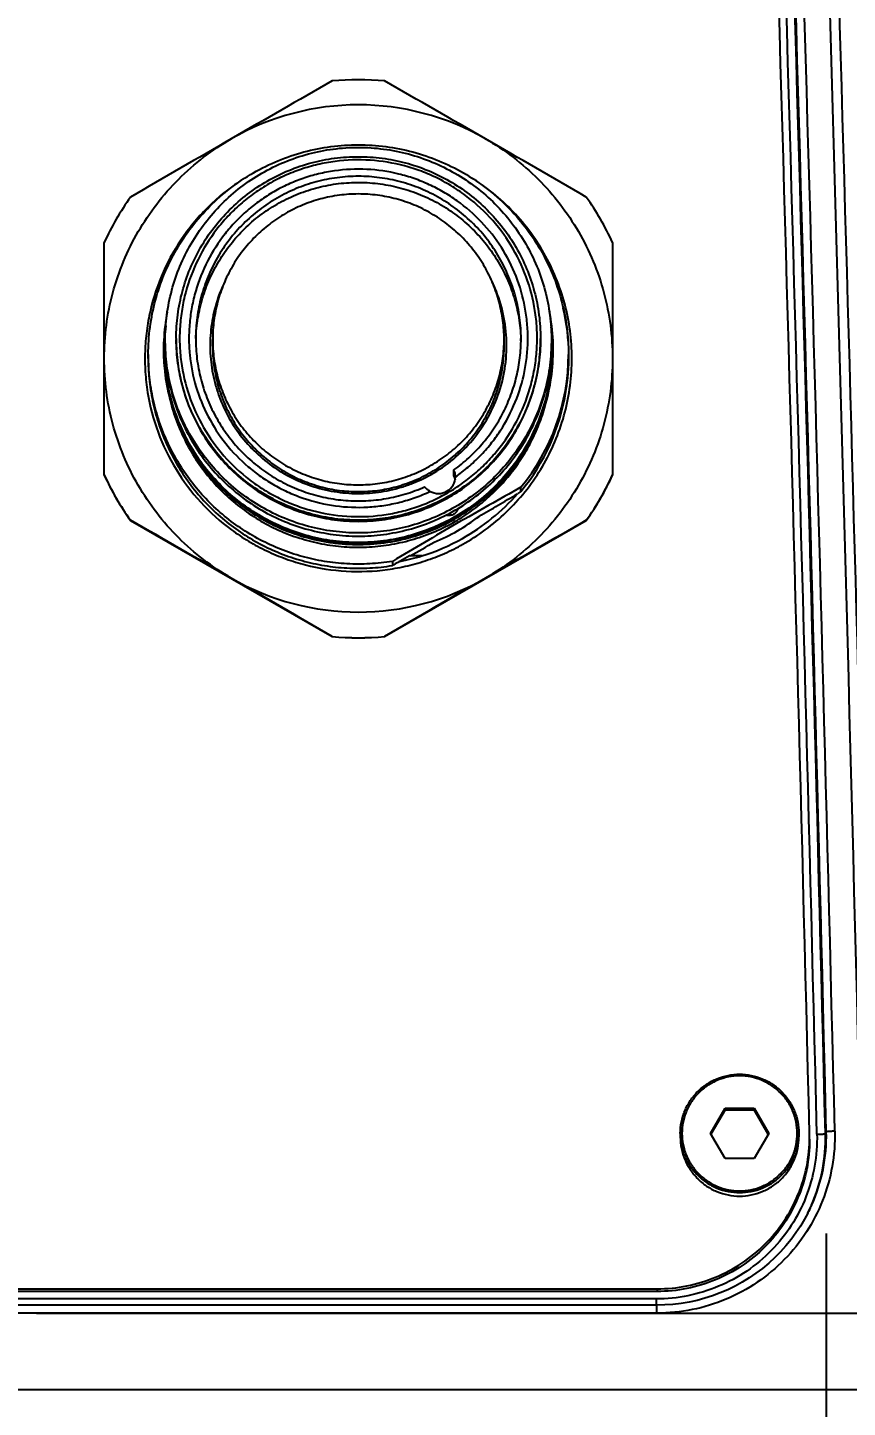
# Model space of a CAD drawing. Header units: millimetres. Extents: x 5828 to 6704, y 123 to 421.
# Drawn here: x 6373.63 to 6376.86, y 233.45 to 238.88 of the extents above; entities that cross this region are included whole.
import ezdxf

# ---------------------------------------------------------------- set-up
doc = ezdxf.new("R2010")
doc.units = ezdxf.units.MM
doc.layers.add('外形图', color=7, linetype='Continuous')
doc.layers.add('尺寸标注', color=7, linetype='Continuous')
doc.styles.add('微软雅黑', font='msyh.ttc', dxfattribs={"height": 1.5})
doc.dimstyles.new('尺寸标注_1_15比例', dxfattribs={"dimtxt": 1.5, "dimasz": 1.25, "dimexe": 0.5, "dimexo": 0.4, "dimgap": 0.5, "dimtad": 1, "dimdec": 1, "dimlfac": 15, "dimdsep": 46, "dimtxsty": '微软雅黑', "dimcen": 0.09, "dimadec": 0, "dimazin": 0, "dimtp": 0.01, "dimtm": 0.01, "dimtfac": 1, "dimtdec": 1, "dimtofl": 0, "dimtmove": 0, "dimatfit": 3, "dimfxl": 1, "dimtolj": 1, "dimarcsym": 0})

# ---------------------------------------------------------------- blocks, each defined once
blk = doc.blocks.new('*D788')
at = {"layer": 'Defpoints', "color": 0}
for p in [(6369.761, 234.5313), (6376.7768, 234.5313), (6369.761, 227.9981)]:
    blk.add_point(p, dxfattribs=at)
at = {"layer": '尺寸标注', "color": 0, "lineweight": -2}
for p, q in [((6369.761, 234.1313), (6369.761, 227.4981)), ((6376.7768, 234.1313), (6376.7768, 227.4981)), ((6375.5268, 227.9981), (6371.011, 227.9981))]:
    blk.add_line(p, q, dxfattribs=at)
at = {"layer": '尺寸标注', "color": 0}
for points in [[(6371.011, 228.2065), (6371.011, 227.7898), (6369.761, 227.9981)], [(6375.5268, 227.7898), (6375.5268, 228.2065), (6376.7768, 227.9981)]]:
    blk.add_solid(points, dxfattribs=at)
at = {"layer": '尺寸标注', "color": 0, "insert": (6373.0487, 229.2777), "char_height": 1.5, "attachment_point": 5, "style": '微软雅黑'}
blk.add_mtext('\\A1;\\A1;105.3', dxfattribs=at)
blk = doc.blocks.new('*D801')
at = {"layer": 'Defpoints', "color": 0}
for p in [(6373.2689, 243.4269), (6383.1143, 243.4269), (6373.2689, 233.8175)]:
    blk.add_point(p, dxfattribs=at)
at = {"layer": '尺寸标注', "color": 0, "lineweight": -2}
for p, q in [((6373.6689, 243.4269), (6383.6143, 243.4269)), ((6383.1143, 235.0675), (6383.1143, 242.1769)), ((6373.6689, 233.8175), (6383.6143, 233.8175))]:
    blk.add_line(p, q, dxfattribs=at)
at = {"layer": '尺寸标注', "color": 0}
for points in [[(6383.3226, 242.1769), (6382.906, 242.1769), (6383.1143, 243.4269)], [(6382.906, 235.0675), (6383.3226, 235.0675), (6383.1143, 233.8175)]]:
    blk.add_solid(points, dxfattribs=at)
at = {"layer": '尺寸标注', "color": 0, "insert": (6381.8353, 238.6222), "char_height": 1.5, "attachment_point": 5, "rotation": 90, "style": '微软雅黑'}
blk.add_mtext('\\A1;\\A1;143.7', dxfattribs=at)

msp = doc.modelspace()

# ---------------------------------------------------------------- linework, layer by layer
at = {"layer": '外形图', "color": 7, "linetype": 'Continuous'}
for p, q in [((6373.9356, 237.1173), (6373.9356, 238.0333)), ((6375.9356, 238.0333), (6375.9356, 237.1173)), ((6374.2189, 237.6555), (6374.2189, 237.651)), ((6374.3623, 237.6248), (6374.3623, 237.6517)), ((6375.5089, 237.6248), (6375.5089, 237.6517)), ((6375.6523, 237.6555), (6375.6523, 237.651)), ((6374.1089, 237.5924), (6374.1089, 237.576)), ((6374.1723, 237.6133), (6374.1723, 237.6144)), ((6374.1723, 237.6133), (6374.1723, 237.6144)), ((6375.6989, 237.6144), (6375.6989, 237.6133)), ((6375.6989, 237.6144), (6375.6989, 237.6133)), ((6375.7623, 237.5924), (6375.7623, 237.5754)), ((6375.3113, 237.1134), (6375.3113, 237.1375)), ((6375.3173, 237.1113), (6375.3173, 237.1104)), ((6375.5753, 237.053), (6375.5625, 237.0454)), ((6375.5753, 237.053), (6375.5753, 237.0694)), ((6374.0387, 236.9396), (6374.0387, 236.9389)), ((6374.0387, 236.9389), (6374.8325, 236.4813)), ((6375.0387, 236.4813), (6375.8325, 236.9389)), ((6375.3173, 236.9542), (6375.3168, 236.954)), ((6375.3173, 236.9542), (6375.3168, 236.954)), ((6375.8325, 236.9389), (6375.8325, 236.9396)), ((6375.0693, 236.7777), (6375.0693, 236.7613)), ((6375.137, 236.7993), (6375.0998, 236.7779)), ((6375.1853, 236.7993), (6375.137, 236.7993)), ((6374.8325, 236.4813), (6374.8325, 236.482)), ((6375.0387, 236.482), (6375.0387, 236.4813)), ((6376.3209, 234.5255), (6376.3783, 234.6247)), ((6376.3783, 234.6177), (6376.3229, 234.522)), ((6376.3783, 234.6247), (6376.4929, 234.6247)), ((6376.3783, 234.6247), (6376.3783, 234.6177)), ((6376.3783, 234.6177), (6376.4929, 234.6177)), ((6376.4929, 234.6247), (6376.5503, 234.5255)), ((6376.4929, 234.6247), (6376.4929, 234.6177)), ((6376.5482, 234.522), (6376.4929, 234.6177)), ((6376.2023, 234.5252), (6376.2023, 234.5116)), ((6376.3783, 234.4264), (6376.3209, 234.5255)), ((6376.5503, 234.5255), (6376.4929, 234.4264)), ((6376.6689, 234.5252), (6376.6689, 234.5116)), ((6376.711, 234.5125), (6376.7108, 234.5274)), ((6376.7732, 234.5242), (6376.7768, 234.5313)), ((6376.4929, 234.4264), (6376.3783, 234.4264)), ((6376.7182, 234.2422), (6376.7179, 234.2417)), ((6376.7182, 234.2422), (6376.7179, 234.2417)), ((6376.7046, 234.213), (6376.7038, 234.2114)), ((6376.7046, 234.213), (6376.7038, 234.2114)), ((6376.7038, 234.2114), (6376.7038, 234.2113)), ((6370.4269, 233.9133), (6376.111, 233.9133)), ((6376.111, 233.9028), (6370.4269, 233.9028)), ((6376.111, 233.9133), (6376.111, 233.9028)), ((6376.1105, 233.8491), (6370.4274, 233.8491)), ((6376.1069, 233.8736), (6370.431, 233.8736)), ((6376.1069, 233.8736), (6376.1069, 233.8491)), ((6376.1105, 233.8175), (6376.1105, 233.8491)), ((6376.1105, 233.8175), (6370.4274, 233.8175)), ((6367.7689, 233.5164), (6378.7689, 233.5164))]:
    msp.add_line(p, q, dxfattribs=at)
msp.add_lwpolyline([(6376.7038, 234.2114), (6376.6911, 234.1878), (6376.6747, 234.1602), (6376.6569, 234.1335), (6376.6379, 234.1077), (6376.6177, 234.0828), (6376.5963, 234.0589), (6376.5738, 234.0361), (6376.5502, 234.0144), (6376.5255, 233.9938), (6376.4999, 233.9745), (6376.4734, 233.9564), (6376.4461, 233.9396), (6376.418, 233.9241), (6376.3891, 233.91), (6376.3596, 233.8973), (6376.3295, 233.886), (6376.299, 233.8762), (6376.268, 233.8679), (6376.2366, 233.8611), (6376.205, 233.8558), (6376.1732, 233.852), (6376.1412, 233.8498), (6376.1105, 233.8491)], dxfattribs=at)
for centre, radius, start, end in [((5377.2167, 209.6218), 999.8704, 1.4275409, 1.8831596), ((5377.2168, 209.6235), 999.9037, 1.4275409, 1.8831596), ((5377.2211, 209.6236), 1000, 1.3690867, 1.8831605), ((5377.2166, 209.6195), 999.8045, 1.4275454, 1.8817264), ((5377.2166, 209.6095), 999.8337, 1.4277471, 1.8831596), ((5377.2167, 209.6113), 999.8669, 1.4277471, 1.8831596), ((5195.1047, 204.3044), 1182.2316, 1.4703776, 1.8470102), ((6432.983, 136.8884), 117.2213, 119.740642, 119.964292), ((6374.9356, 237.5726), 1.1015, 84.6274, 95.3727), ((6314.0626, 131.9647), 122.8982, 60.040923, 60.254256), ((6374.9356, 237.5741), 1.0012, 60.0386, 119.9601), ((6436.3232, 131.1333), 123.8755, 119.973239, 120.185372), ((6316.5458, 136.309), 117.8943, 59.809311, 60.032192), ((6374.9337, 237.5753), 1.0981, 144.5823, 155.3497), ((6374.9376, 237.5753), 1.0981, 24.6504, 35.4178), ((6374.9354, 237.5853), 0.8284, 0.4915, 13.1942), ((6374.9342, 237.6143), 0.7619, 173.1886, 179.9969), ((6374.937, 237.6143), 0.7619, 0.0028, 6.5997), ((6374.9337, 237.6555), 0.7148, 180.0001, 180.3635), ((6374.9339, 237.6308), 0.6383, 177.8393, 178.8388), ((6374.9373, 237.6308), 0.6383, 1.0463, 2.1607), ((6374.9375, 237.6555), 0.7147, 359.6365, 0.0001), ((6374.9374, 237.5925), 0.8248, 320.6478, 359.9951), ((6374.937, 237.5854), 0.8268, 350.3194, 0.4839), ((6374.9354, 237.5755), 0.8269, 352.7516, 359.9963), ((6374.9373, 237.5761), 0.825, 320.6503, 350.9783), ((6374.9362, 237.5754), 0.826, 351.8182, 352.748), ((6374.9337, 237.576), 1.0981, 204.6504, 215.4178), ((6374.9337, 237.5753), 1.0981, 204.6504, 215.4178), ((6375.2507, 237.1114), 0.0666, 299.9457, 359.1131), ((6375.2571, 237.1114), 0.0602, 359.9603, 25.6549), ((6374.9376, 237.576), 1.0981, 324.5823, 335.3497), ((6374.9376, 237.5753), 1.0981, 324.5823, 335.3497), ((6375.2506, 237.1116), 0.0667, 240.9084, 299.9607), ((6374.9358, 237.6309), 0.6736, 300.4779, 301.0946), ((6374.9359, 237.6309), 0.6735, 301.0946, 301.9072), ((6384.3793, 221.2064), 18.1424, 119.03037, 119.94824), ((6374.9427, 237.5829), 0.8204, 299.3492, 319.0671), ((6362.1477, 259.6841), 26.3157, 300.26404, 300.64279), ((6315.8884, 135.1588), 117.2212, 60.035772, 60.259422), ((6374.9344, 237.5751), 0.7818, 300.0228, 307.5029), ((6436.8088, 130.235), 122.8983, 119.745808, 119.959141), ((6384.3371, 221.2947), 18.0448, 119.97236, 120.90405), ((6374.9344, 237.5753), 0.782, 292.5361, 300.015), ((6362.8789, 258.4507), 24.8819, 299.52211, 299.77225), ((6374.9439, 237.5809), 0.818, 287.1651, 299.3457), ((6374.9439, 237.5807), 0.8179, 280.8971, 287.1658), ((6312.5481, 129.4037), 123.8754, 59.814692, 60.026825), ((6374.9356, 237.5792), 1.0012, 240.0386, 299.9601), ((6434.3255, 134.5793), 117.8944, 119.967872, 120.190753), ((6374.9356, 237.5787), 1.1015, 264.6274, 275.3727), ((6374.9356, 237.578), 1.1015, 264.6274, 275.3727), ((6376.1085, 234.5077), 0.665, 336.4729, 1.4266), ((6376.1121, 234.5147), 0.6649, 335.7412, 1.4282), ((6376.1118, 234.5148), 0.6653, 332.8634, 335.7422), ((6376.1082, 234.5078), 0.6653, 333.7016, 335.5878), ((6376.1083, 234.5078), 0.6652, 335.5878, 336.4223), ((6376.1083, 234.5078), 0.6652, 333.3656, 333.5442)]:
    msp.add_arc(centre, radius, start, end, dxfattribs=at)
for points, knots in [([(6373.9356, 237.5767), (6373.9356, 237.6202), (6373.9413, 237.7074), (6373.9669, 237.8359), (6374.0091, 237.96), (6374.0671, 238.0774), (6374.14, 238.1864), (6374.2265, 238.2849), (6374.3251, 238.3712), (6374.3979, 238.4198), (6374.4356, 238.4415)], [0, 0, 0, 0, 0.12495, 0.249907, 0.374874, 0.499858, 0.624861, 0.749885, 0.874932, 1, 1, 1, 1]), ([(6374.5223, 238.3073), (6374.5535, 238.3253), (6374.6184, 238.3573), (6374.721, 238.3921), (6374.8274, 238.4132), (6374.9356, 238.4203), (6375.0438, 238.4132), (6375.1502, 238.3921), (6375.2529, 238.3573), (6375.3501, 238.3094), (6375.4403, 238.2492), (6375.5218, 238.1778), (6375.5933, 238.0964), (6375.6536, 238.0063), (6375.7015, 237.9092), (6375.7364, 237.8067), (6375.7575, 237.7005), (6375.7623, 237.6284), (6375.7623, 237.5924)], [0, 0, 0, 0, 0.062517, 0.125042, 0.187573, 0.250107, 0.31264, 0.375171, 0.437696, 0.500213, 0.562721, 0.625217, 0.687703, 0.750178, 0.812643, 0.8751, 0.937551, 1, 1, 1, 1]), ([(6374.5556, 238.306), (6374.5843, 238.3226), (6374.6439, 238.3519), (6374.7383, 238.3839), (6374.8361, 238.4034), (6374.9356, 238.4099), (6375.0351, 238.4034), (6375.1329, 238.3839), (6375.2273, 238.3519), (6375.3167, 238.3079), (6375.3996, 238.2526), (6375.4745, 238.1869), (6375.5403, 238.1121), (6375.5957, 238.0293), (6375.6398, 237.94), (6375.6718, 237.8457), (6375.6913, 237.7481), (6375.6956, 237.6818), (6375.6956, 237.6487)], [0, 0, 0, 0, 0.062517, 0.125042, 0.187573, 0.250107, 0.31264, 0.375171, 0.437696, 0.500213, 0.562721, 0.625217, 0.687703, 0.750178, 0.812643, 0.8751, 0.937551, 1, 1, 1, 1]), ([(6375.4356, 238.4415), (6375.4734, 238.4197), (6375.5461, 238.3712), (6375.6447, 238.2848), (6375.7312, 238.1864), (6375.8041, 238.0774), (6375.8621, 237.9599), (6375.9043, 237.8359), (6375.9299, 237.7074), (6375.9356, 237.6202), (6375.9356, 237.5767)], [0, 0, 0, 0, 0.125068, 0.250115, 0.375139, 0.500142, 0.625126, 0.750093, 0.87505, 1, 1, 1, 1]), ([(6374.5773, 238.2754), (6374.6043, 238.291), (6374.6606, 238.3187), (6374.7496, 238.3488), (6374.8418, 238.3671), (6374.9356, 238.3733), (6375.0294, 238.3671), (6375.1216, 238.3488), (6375.2106, 238.3187), (6375.295, 238.2771), (6375.3731, 238.225), (6375.4438, 238.1631), (6375.5058, 238.0925), (6375.558, 238.0144), (6375.5996, 237.9302), (6375.6298, 237.8413), (6375.6482, 237.7492), (6375.6523, 237.6867), (6375.6523, 237.6555)], [0, 0, 0, 0, 0.062517, 0.125041, 0.18757, 0.250103, 0.312635, 0.375165, 0.437689, 0.500205, 0.562713, 0.625209, 0.687696, 0.750171, 0.812637, 0.875096, 0.937549, 1, 1, 1, 1]), ([(6375.2873, 237.048), (6375.3072, 237.0595), (6375.3459, 237.0844), (6375.4001, 237.1273), (6375.4497, 237.1753), (6375.5093, 237.2454), (6375.5705, 237.3435), (6375.6112, 237.4517), (6375.6307, 237.5416), (6375.6386, 237.6102), (6375.6397, 237.6792), (6375.6322, 237.7709), (6375.6059, 237.8835), (6375.5486, 238.0097), (6375.4678, 238.1223), (6375.3833, 238.2013), (6375.3076, 238.2536), (6375.2472, 238.2872), (6375.1838, 238.3146), (6375.0961, 238.3428), (6374.9819, 238.3616), (6374.8663, 238.3578), (6374.7756, 238.3414), (6374.7092, 238.3224), (6374.6449, 238.297), (6374.6039, 238.276), (6374.5839, 238.2645)], [0, 0, 0, 0, 0.031274, 0.062544, 0.093811, 0.125074, 0.187517, 0.249949, 0.281198, 0.312447, 0.343695, 0.374943, 0.437368, 0.499803, 0.562252, 0.624718, 0.655995, 0.687276, 0.71856, 0.749847, 0.81235, 0.874856, 0.906146, 0.937433, 0.968718, 1, 1, 1, 1]), ([(6374.1089, 237.5924), (6374.1089, 237.6284), (6374.1137, 237.7005), (6374.1348, 237.8067), (6374.1697, 237.9092), (6374.2176, 238.0063), (6374.2779, 238.0964), (6374.3494, 238.1778), (6374.4309, 238.2492), (6374.4911, 238.2893), (6374.5223, 238.3073)], [0, 0, 0, 0, 0.124951, 0.249907, 0.374874, 0.499858, 0.62486, 0.749885, 0.874932, 1, 1, 1, 1]), ([(6374.1756, 237.6487), (6374.1756, 237.6818), (6374.1799, 237.7481), (6374.1994, 237.8457), (6374.2314, 237.94), (6374.2755, 238.0293), (6374.3309, 238.1121), (6374.3967, 238.1869), (6374.4716, 238.2526), (6374.5269, 238.2895), (6374.5556, 238.306)], [0, 0, 0, 0, 0.124951, 0.249907, 0.374874, 0.499858, 0.62486, 0.749885, 0.874932, 1, 1, 1, 1]), ([(6375.3173, 237.1104), (6375.3347, 237.1225), (6375.3683, 237.1484), (6375.4148, 237.1919), (6375.457, 237.2397), (6375.5068, 237.3083), (6375.5564, 237.4026), (6375.5872, 237.5046), (6375.5998, 237.5884), (6375.6033, 237.652), (6375.6006, 237.7156), (6375.5891, 237.7996), (6375.5596, 237.902), (6375.5015, 238.0158), (6375.4229, 238.1165), (6375.3426, 238.1865), (6375.2713, 238.2326), (6375.2147, 238.2619), (6375.1556, 238.2858), (6375.0742, 238.3099), (6374.9687, 238.3252), (6374.8621, 238.3203), (6374.7788, 238.3043), (6374.7176, 238.2865), (6374.6584, 238.2628), (6374.6206, 238.2434), (6374.6023, 238.2328)], [0, 0, 0, 0, 0.031274, 0.062543, 0.093808, 0.12507, 0.18751, 0.24994, 0.281187, 0.312434, 0.343681, 0.374928, 0.437357, 0.499796, 0.562251, 0.624721, 0.655998, 0.687279, 0.718562, 0.749848, 0.812354, 0.874862, 0.90615, 0.937436, 0.968719, 1, 1, 1, 1]), ([(6374.4822, 238.2829), (6374.4594, 238.2683), (6374.4152, 238.2369), (6374.3538, 238.1836), (6374.2979, 238.1247), (6374.2312, 238.0393), (6374.1639, 237.9212), (6374.1207, 237.7923), (6374.1014, 237.6858), (6374.0948, 237.6048), (6374.096, 237.5236), (6374.108, 237.416), (6374.1426, 237.2845), (6374.2136, 237.1377), (6374.3116, 237.0073), (6374.4127, 236.9163), (6374.5028, 236.8562), (6374.5745, 236.8178), (6374.6496, 236.7866), (6374.7532, 236.7547), (6374.8877, 236.7339), (6375.0237, 236.7394), (6375.1302, 236.7593), (6375.2083, 236.7819), (6375.2839, 236.8119), (6375.3322, 236.8367), (6375.3556, 236.8502)], [0, 0, 0, 0, 0.031276, 0.062547, 0.093814, 0.125077, 0.187519, 0.249949, 0.281197, 0.312445, 0.343692, 0.374939, 0.437365, 0.499803, 0.562254, 0.624723, 0.655999, 0.687279, 0.718563, 0.749849, 0.812354, 0.87486, 0.906149, 0.937435, 0.968719, 1, 1, 1, 1]), ([(6374.2189, 237.6555), (6374.2189, 237.6867), (6374.223, 237.7492), (6374.2414, 237.8413), (6374.2716, 237.9302), (6374.3132, 238.0144), (6374.3654, 238.0925), (6374.4274, 238.1631), (6374.4981, 238.225), (6374.5502, 238.2598), (6374.5773, 238.2754)], [0, 0, 0, 0, 0.124952, 0.24991, 0.374879, 0.499863, 0.624866, 0.749889, 0.874934, 1, 1, 1, 1]), ([(6374.5839, 238.2645), (6374.564, 238.253), (6374.5253, 238.2281), (6374.4711, 238.1852), (6374.4215, 238.1372), (6374.3619, 238.067), (6374.3007, 237.9689), (6374.26, 237.8608), (6374.2406, 237.7709), (6374.2326, 237.7023), (6374.2315, 237.6332), (6374.239, 237.5416), (6374.2653, 237.429), (6374.3226, 237.3028), (6374.4034, 237.1902), (6374.4879, 237.1112), (6374.5636, 237.0588), (6374.624, 237.0253), (6374.6875, 236.9978), (6374.7751, 236.9697), (6374.8893, 236.9508), (6375.005, 236.9546), (6375.0956, 236.9711), (6375.162, 236.9901), (6375.2263, 237.0154), (6375.2673, 237.0365), (6375.2873, 237.048)], [0, 0, 0, 0, 0.031274, 0.062544, 0.093811, 0.125074, 0.187517, 0.249949, 0.281198, 0.312447, 0.343695, 0.374943, 0.437368, 0.499803, 0.562252, 0.624718, 0.655995, 0.687276, 0.71856, 0.749847, 0.81235, 0.874856, 0.906146, 0.937433, 0.968718, 1, 1, 1, 1]), ([(6375.5756, 237.6548), (6375.5756, 237.6827), (6375.5719, 237.7385), (6375.5556, 237.8207), (6375.5286, 237.9001), (6375.4914, 237.9753), (6375.4448, 238.045), (6375.3894, 238.1081), (6375.3263, 238.1633), (6375.2565, 238.2099), (6375.1812, 238.247), (6375.1017, 238.274), (6375.0194, 238.2903), (6374.9356, 238.2958), (6374.8518, 238.2903), (6374.7695, 238.274), (6374.69, 238.247), (6374.6398, 238.2223), (6374.6156, 238.2083)], [0, 0, 0, 0, 0.062449, 0.1249, 0.187357, 0.249822, 0.312297, 0.374783, 0.437279, 0.499787, 0.562304, 0.624829, 0.68736, 0.749893, 0.812427, 0.874958, 0.937483, 1, 1, 1, 1]), ([(6374.6156, 238.1843), (6374.6393, 238.1979), (6374.6886, 238.2223), (6374.7666, 238.249), (6374.8473, 238.2656), (6374.9296, 238.2716), (6375.0119, 238.2671), (6375.0929, 238.2521), (6375.1714, 238.2268), (6375.246, 238.1917), (6375.3154, 238.1474), (6375.3786, 238.0945), (6375.4345, 238.034), (6375.4821, 237.9668), (6375.5207, 237.894), (6375.5497, 237.8169), (6375.5685, 237.7368), (6375.5741, 237.6822), (6375.5751, 237.6548)], [0, 0, 0, 0, 0.062516, 0.12504, 0.18757, 0.250102, 0.312635, 0.375165, 0.43769, 0.500208, 0.562716, 0.625213, 0.6877, 0.750176, 0.812642, 0.8751, 0.937552, 1, 1, 1, 1]), ([(6375.3556, 236.8502), (6375.3869, 236.8682), (6375.4471, 236.9084), (6375.529, 236.9797), (6375.601, 237.0609), (6375.6619, 237.1507), (6375.7108, 237.2475), (6375.7467, 237.3499), (6375.7692, 237.456), (6375.7778, 237.5641), (6375.7725, 237.6724), (6375.7532, 237.7792), (6375.7203, 237.8826), (6375.6743, 237.9808), (6375.6161, 238.0724), (6375.5466, 238.1557), (6375.4669, 238.2294), (6375.4079, 238.2713), (6375.3772, 238.2903)], [0, 0, 0, 0, 0.062535, 0.125059, 0.187572, 0.250075, 0.312567, 0.375052, 0.437531, 0.500007, 0.562483, 0.624961, 0.687444, 0.749935, 0.812435, 0.874946, 0.937468, 1, 1, 1, 1]), ([(6374.6023, 238.2328), (6374.5839, 238.2222), (6374.5482, 238.1993), (6374.4981, 238.1599), (6374.452, 238.1159), (6374.3964, 238.0518), (6374.3389, 237.9621), (6374.2995, 237.8632), (6374.2797, 237.7807), (6374.2708, 237.7177), (6374.2679, 237.6541), (6374.2722, 237.5694), (6374.2928, 237.4649), (6374.3409, 237.3465), (6374.4105, 237.2394), (6374.4846, 237.1628), (6374.5516, 237.1108), (6374.6055, 237.0767), (6374.6623, 237.0479), (6374.7413, 237.0169), (6374.8451, 236.9925), (6374.9517, 236.9883), (6375.0362, 236.9971), (6375.0986, 237.0097), (6375.1596, 237.0281), (6375.1989, 237.0443), (6375.2181, 237.0532)], [0, 0, 0, 0, 0.031277, 0.06255, 0.093819, 0.125085, 0.187532, 0.249966, 0.281215, 0.312462, 0.343709, 0.374956, 0.437381, 0.499816, 0.562263, 0.624727, 0.656, 0.687278, 0.718558, 0.749842, 0.812346, 0.874854, 0.906143, 0.937431, 0.968716, 1, 1, 1, 1]), ([(6374.6156, 238.2083), (6374.5914, 238.1944), (6374.5449, 238.1633), (6374.4818, 238.1081), (6374.4264, 238.045), (6374.3798, 237.9753), (6374.3426, 237.9001), (6374.3156, 237.8207), (6374.2993, 237.7385), (6374.2956, 237.6827), (6374.2956, 237.6548)], [0, 0, 0, 0, 0.125068, 0.250115, 0.375139, 0.500142, 0.625126, 0.750093, 0.875049, 1, 1, 1, 1]), ([(6375.5089, 237.6517), (6375.5089, 237.6767), (6375.5057, 237.7267), (6375.491, 237.8003), (6375.4668, 237.8714), (6375.4335, 237.9388), (6375.3918, 238.0012), (6375.3422, 238.0577), (6375.2856, 238.1072), (6375.2231, 238.149), (6375.1556, 238.1822), (6375.0844, 238.2063), (6375.0106, 238.221), (6374.9356, 238.2259), (6374.8606, 238.221), (6374.7868, 238.2063), (6374.7156, 238.1822), (6374.6706, 238.16), (6374.6489, 238.1475)], [0, 0, 0, 0, 0.062449, 0.1249, 0.187357, 0.249822, 0.312297, 0.374783, 0.437279, 0.499787, 0.562304, 0.624829, 0.68736, 0.749893, 0.812427, 0.874958, 0.937483, 1, 1, 1, 1]), ([(6374.2961, 237.6548), (6374.2971, 237.6817), (6374.3025, 237.7353), (6374.3207, 237.814), (6374.3487, 237.8899), (6374.386, 237.9616), (6374.4321, 238.028), (6374.4861, 238.0881), (6374.5474, 238.141), (6374.5923, 238.1708), (6374.6156, 238.1843)], [0, 0, 0, 0, 0.12495, 0.249906, 0.374875, 0.499859, 0.624863, 0.749887, 0.874933, 1, 1, 1, 1]), ([(6374.6489, 238.1475), (6374.6273, 238.1351), (6374.5856, 238.1072), (6374.529, 238.0577), (6374.4794, 238.0012), (6374.4377, 237.9388), (6374.4044, 237.8714), (6374.3802, 237.8003), (6374.3655, 237.7267), (6374.3623, 237.6767), (6374.3623, 237.6517)], [0, 0, 0, 0, 0.125068, 0.250115, 0.375139, 0.500142, 0.625126, 0.750093, 0.875049, 1, 1, 1, 1]), ([(6374.4095, 237.879), (6374.3961, 237.8511), (6374.3793, 237.8076), (6374.3642, 237.7475), (6374.3538, 237.6865), (6374.3501, 237.6089), (6374.3587, 237.5317), (6374.3729, 237.4714), (6374.3919, 237.4125), (6374.4243, 237.3419), (6374.4762, 237.2645), (6374.5398, 237.1963), (6374.6134, 237.139), (6374.6951, 237.0941), (6374.7683, 237.0679), (6374.8288, 237.0542), (6374.8902, 237.0453), (6374.968, 237.0434), (6375.045, 237.0539), (6375.1051, 237.0695), (6375.1636, 237.0898), (6375.2056, 237.1102), (6375.2323, 237.126)], [0, 0, 0, 0, 0.062449, 0.093695, 0.124939, 0.187376, 0.249813, 0.281059, 0.312306, 0.37476, 0.437227, 0.49971, 0.562209, 0.624723, 0.687248, 0.718539, 0.749832, 0.812369, 0.874904, 0.906194, 0.937482, 1, 1, 1, 1]), ([(6375.2323, 237.126), (6375.2632, 237.1442), (6375.3219, 237.1865), (6375.3965, 237.265), (6375.4554, 237.3559), (6375.4966, 237.4561), (6375.5186, 237.5621), (6375.5207, 237.6703), (6375.5028, 237.7771), (6375.4779, 237.8449), (6375.4625, 237.8774)], [0, 0, 0, 0, 0.125088, 0.25014, 0.375155, 0.50014, 0.625104, 0.750059, 0.875021, 1, 1, 1, 1]), ([(6374.1837, 237.7596), (6374.1765, 237.7234), (6374.1696, 237.6682), (6374.1684, 237.5943), (6374.1726, 237.5205), (6374.1879, 237.429), (6374.2162, 237.3408), (6374.2463, 237.2733), (6374.2812, 237.2081), (6374.3336, 237.1316), (6374.409, 237.0498), (6374.4955, 236.9798), (6374.5911, 236.923), (6374.694, 236.8805), (6374.784, 236.8579), (6374.8573, 236.8477), (6374.9311, 236.8428), (6375.0238, 236.8467), (6375.115, 236.864), (6375.1858, 236.8855), (6375.2549, 236.9121), (6375.3044, 236.9377), (6375.3359, 236.957)], [0, 0, 0, 0, 0.062449, 0.093694, 0.124939, 0.187389, 0.249844, 0.281095, 0.312348, 0.37482, 0.437302, 0.499796, 0.562299, 0.624811, 0.68733, 0.718611, 0.749893, 0.812416, 0.874937, 0.906216, 0.937493, 1, 1, 1, 1]), ([(6375.3359, 236.957), (6375.3691, 236.9773), (6375.4326, 237.0231), (6375.5161, 237.1053), (6375.5862, 237.1993), (6375.6411, 237.3029), (6375.6797, 237.4136), (6375.7009, 237.5289), (6375.7044, 237.646), (6375.6948, 237.7236), (6375.6871, 237.7617)], [0, 0, 0, 0, 0.125063, 0.250103, 0.375121, 0.500119, 0.625099, 0.750069, 0.875033, 1, 1, 1, 1]), ([(6375.3156, 236.9915), (6375.2869, 236.9749), (6375.2273, 236.9455), (6375.1329, 236.9135), (6375.0351, 236.8941), (6374.9356, 236.8876), (6374.8361, 236.8941), (6374.7383, 236.9135), (6374.6439, 236.9455), (6374.5545, 236.9896), (6374.4716, 237.0449), (6374.3967, 237.1105), (6374.3309, 237.1854), (6374.2755, 237.2682), (6374.2314, 237.3575), (6374.1994, 237.4517), (6374.1799, 237.5494), (6374.1756, 237.6156), (6374.1756, 237.6487)], [0, 0, 0, 0, 0.062517, 0.125042, 0.187573, 0.250107, 0.31264, 0.375171, 0.437696, 0.500213, 0.562721, 0.625217, 0.687703, 0.750178, 0.812643, 0.8751, 0.937551, 1, 1, 1, 1]), ([(6374.2189, 237.651), (6374.2189, 237.6198), (6374.223, 237.5573), (6374.2414, 237.4652), (6374.2716, 237.3763), (6374.3132, 237.2921), (6374.3654, 237.2141), (6374.4274, 237.1435), (6374.4981, 237.0816), (6374.5763, 237.0294), (6374.6606, 236.9879), (6374.7496, 236.9577), (6374.8418, 236.9394), (6374.9356, 236.9333), (6375.0294, 236.9394), (6375.1216, 236.9577), (6375.2106, 236.9879), (6375.2669, 237.0156), (6375.2939, 237.0312)], [0, 0, 0, 0, 0.062449, 0.1249, 0.187357, 0.249822, 0.312297, 0.374783, 0.437279, 0.499787, 0.562304, 0.624829, 0.68736, 0.749893, 0.812427, 0.874958, 0.937483, 1, 1, 1, 1]), ([(6375.2939, 237.0357), (6375.267, 237.0202), (6375.2109, 236.9926), (6375.1222, 236.9624), (6375.0303, 236.9441), (6374.9367, 236.9378), (6374.8432, 236.9438), (6374.7512, 236.9618), (6374.6624, 236.9917), (6374.5782, 237.0328), (6374.5001, 237.0846), (6374.4294, 237.146), (6374.3673, 237.2161), (6374.3149, 237.2937), (6374.273, 237.3775), (6374.2424, 237.4659), (6374.2236, 237.5576), (6374.2191, 237.6199), (6374.2189, 237.651)], [0, 0, 0, 0, 0.062517, 0.125042, 0.187572, 0.250106, 0.312639, 0.37517, 0.437695, 0.500212, 0.56272, 0.625217, 0.687703, 0.750177, 0.812643, 0.8751, 0.937551, 1, 1, 1, 1]), ([(6374.2956, 237.6548), (6374.2956, 237.6284), (6374.2989, 237.5753), (6374.3137, 237.497), (6374.3381, 237.4212), (6374.3718, 237.349), (6374.4141, 237.2815), (6374.4646, 237.2197), (6374.5223, 237.1647), (6374.5864, 237.1173), (6374.6559, 237.0782), (6374.7297, 237.048), (6374.8067, 237.0271), (6374.8857, 237.016), (6374.9654, 237.0148), (6375.0447, 237.0234), (6375.1224, 237.0418), (6375.1722, 237.0604), (6375.1964, 237.0712)], [0, 0, 0, 0, 0.062449, 0.124902, 0.187359, 0.249823, 0.312296, 0.37478, 0.437274, 0.499778, 0.562292, 0.624815, 0.687344, 0.749877, 0.812412, 0.874945, 0.937476, 1, 1, 1, 1]), ([(6374.3623, 237.6517), (6374.3623, 237.6267), (6374.3655, 237.5767), (6374.3802, 237.5031), (6374.4044, 237.432), (6374.4377, 237.3646), (6374.4794, 237.3022), (6374.529, 237.2457), (6374.5856, 237.1962), (6374.6481, 237.1544), (6374.7156, 237.1212), (6374.7868, 237.0971), (6374.8606, 237.0824), (6374.9356, 237.0775), (6375.0106, 237.0824), (6375.0844, 237.0971), (6375.1556, 237.1212), (6375.2006, 237.1434), (6375.2223, 237.1559)], [0, 0, 0, 0, 0.062449, 0.1249, 0.187357, 0.249822, 0.312297, 0.374783, 0.437279, 0.499787, 0.562304, 0.624829, 0.68736, 0.749893, 0.812427, 0.874958, 0.937483, 1, 1, 1, 1]), ([(6375.2223, 237.1559), (6375.2439, 237.1683), (6375.2856, 237.1962), (6375.3422, 237.2457), (6375.3918, 237.3022), (6375.4335, 237.3646), (6375.4668, 237.432), (6375.491, 237.5031), (6375.5057, 237.5767), (6375.5089, 237.6267), (6375.5089, 237.6517)], [0, 0, 0, 0, 0.125068, 0.250115, 0.375139, 0.500142, 0.625126, 0.750093, 0.875049, 1, 1, 1, 1]), ([(6375.2939, 237.0312), (6375.321, 237.0468), (6375.3731, 237.0816), (6375.4438, 237.1435), (6375.5058, 237.2141), (6375.558, 237.2921), (6375.5996, 237.3763), (6375.6298, 237.4652), (6375.6482, 237.5573), (6375.6523, 237.6198), (6375.6523, 237.651)], [0, 0, 0, 0, 0.125068, 0.250115, 0.375139, 0.500142, 0.625126, 0.750093, 0.875049, 1, 1, 1, 1]), ([(6375.6523, 237.651), (6375.6521, 237.62), (6375.6476, 237.5579), (6375.6289, 237.4665), (6375.5985, 237.3783), (6375.5569, 237.2947), (6375.5047, 237.2173), (6375.443, 237.1472), (6375.3727, 237.0858), (6375.3208, 237.0512), (6375.2939, 237.0357)], [0, 0, 0, 0, 0.12495, 0.249907, 0.374874, 0.499858, 0.624861, 0.749885, 0.874932, 1, 1, 1, 1]), ([(6375.3113, 237.1375), (6375.3317, 237.1522), (6375.3707, 237.1841), (6375.4231, 237.2385), (6375.4688, 237.2986), (6375.507, 237.3638), (6375.5374, 237.4329), (6375.5593, 237.5052), (6375.5726, 237.5795), (6375.5756, 237.6297), (6375.5756, 237.6548)], [0, 0, 0, 0, 0.12506, 0.2501, 0.37512, 0.500122, 0.625107, 0.750079, 0.875042, 1, 1, 1, 1]), ([(6375.6956, 237.6487), (6375.6956, 237.6156), (6375.6913, 237.5494), (6375.6718, 237.4517), (6375.6398, 237.3575), (6375.5957, 237.2682), (6375.5403, 237.1854), (6375.4745, 237.1105), (6375.3996, 237.0449), (6375.3443, 237.008), (6375.3156, 236.9915)], [0, 0, 0, 0, 0.124951, 0.249907, 0.374874, 0.499858, 0.62486, 0.749885, 0.874932, 1, 1, 1, 1]), ([(6375.0693, 236.7777), (6375.0398, 236.7729), (6374.9804, 236.7664), (6374.8907, 236.7665), (6374.8016, 236.7761), (6374.714, 236.7954), (6374.629, 236.824), (6374.5476, 236.8616), (6374.4708, 236.9078), (6374.3994, 236.962), (6374.3343, 237.0236), (6374.2762, 237.0918), (6374.2259, 237.166), (6374.1839, 237.2451), (6374.1507, 237.3283), (6374.1267, 237.4146), (6374.1122, 237.503), (6374.1089, 237.5626), (6374.1089, 237.5924)], [0, 0, 0, 0, 0.062538, 0.125077, 0.187615, 0.25015, 0.31268, 0.375204, 0.43772, 0.500227, 0.562726, 0.625215, 0.687695, 0.750167, 0.812632, 0.875091, 0.937547, 1, 1, 1, 1]), ([(6375.3168, 236.954), (6375.288, 236.9374), (6375.2282, 236.9079), (6375.1334, 236.8759), (6375.0353, 236.8564), (6374.9355, 236.8499), (6374.8357, 236.8564), (6374.7376, 236.8759), (6374.6428, 236.908), (6374.5531, 236.9522), (6374.4699, 237.0076), (6374.3946, 237.0735), (6374.3286, 237.1485), (6374.273, 237.2316), (6374.2287, 237.3211), (6374.1964, 237.4157), (6374.1768, 237.5136), (6374.1723, 237.5801), (6374.1723, 237.6133)], [0, 0, 0, 0, 0.062517, 0.125042, 0.187573, 0.250107, 0.31264, 0.375171, 0.437696, 0.500213, 0.562721, 0.625217, 0.687703, 0.750178, 0.812643, 0.8751, 0.937551, 1, 1, 1, 1]), ([(6374.1723, 237.6094), (6374.1725, 237.5762), (6374.1771, 237.5098), (6374.1971, 237.4121), (6374.2296, 237.3178), (6374.2742, 237.2285), (6374.33, 237.1458), (6374.3961, 237.071), (6374.4714, 237.0055), (6374.5546, 236.9503), (6374.6443, 236.9064), (6374.7389, 236.8745), (6374.8369, 236.8552), (6374.9366, 236.8489), (6375.0363, 236.8555), (6375.1342, 236.875), (6375.2288, 236.9071), (6375.2885, 236.9366), (6375.3173, 236.9532)], [0, 0, 0, 0, 0.062449, 0.1249, 0.187357, 0.249823, 0.312297, 0.374783, 0.43728, 0.499788, 0.562305, 0.62483, 0.687361, 0.749894, 0.812427, 0.874958, 0.937483, 1, 1, 1, 1]), ([(6374.1756, 237.6362), (6374.1756, 237.6031), (6374.1799, 237.5368), (6374.1994, 237.4392), (6374.2314, 237.3449), (6374.2755, 237.2556), (6374.3309, 237.1728), (6374.3967, 237.098), (6374.4716, 237.0323), (6374.5545, 236.977), (6374.6439, 236.933), (6374.7383, 236.901), (6374.8361, 236.8816), (6374.9356, 236.875), (6375.0351, 236.8816), (6375.1329, 236.901), (6375.2273, 236.933), (6375.2869, 236.9624), (6375.3156, 236.9789)], [0, 0, 0, 0, 0.062449, 0.1249, 0.187357, 0.249822, 0.312297, 0.374783, 0.437279, 0.499787, 0.562304, 0.624829, 0.68736, 0.749893, 0.812427, 0.874958, 0.937483, 1, 1, 1, 1]), ([(6374.3623, 237.6248), (6374.3623, 237.5999), (6374.3655, 237.5499), (6374.3802, 237.4762), (6374.4044, 237.4051), (6374.4377, 237.3377), (6374.4794, 237.2753), (6374.529, 237.2188), (6374.5856, 237.1693), (6374.6481, 237.1276), (6374.7156, 237.0944), (6374.7868, 237.0702), (6374.8606, 237.0556), (6374.9356, 237.0507), (6375.0106, 237.0556), (6375.0844, 237.0702), (6375.1556, 237.0944), (6375.2006, 237.1165), (6375.2223, 237.129)], [0, 0, 0, 0, 0.062449, 0.1249, 0.187357, 0.249822, 0.312297, 0.374783, 0.437279, 0.499787, 0.562304, 0.624829, 0.68736, 0.749893, 0.812427, 0.874958, 0.937483, 1, 1, 1, 1]), ([(6375.2223, 237.129), (6375.2439, 237.1415), (6375.2856, 237.1693), (6375.3422, 237.2188), (6375.3918, 237.2753), (6375.4335, 237.3377), (6375.4668, 237.4051), (6375.491, 237.4762), (6375.5057, 237.5499), (6375.5089, 237.5999), (6375.5089, 237.6248)], [0, 0, 0, 0, 0.125068, 0.250115, 0.375139, 0.500142, 0.625126, 0.750093, 0.875049, 1, 1, 1, 1]), ([(6375.3156, 236.9789), (6375.3443, 236.9954), (6375.3996, 237.0323), (6375.4745, 237.098), (6375.5403, 237.1728), (6375.5957, 237.2556), (6375.6398, 237.3449), (6375.6718, 237.4392), (6375.6913, 237.5368), (6375.6956, 237.6031), (6375.6956, 237.6362)], [0, 0, 0, 0, 0.125068, 0.250115, 0.37514, 0.500142, 0.625126, 0.750093, 0.875049, 1, 1, 1, 1]), ([(6375.6989, 237.6133), (6375.6989, 237.5801), (6375.6944, 237.5137), (6375.6748, 237.4157), (6375.6426, 237.3212), (6375.5983, 237.2317), (6375.5427, 237.1487), (6375.4767, 237.0736), (6375.4015, 237.0078), (6375.3461, 236.9708), (6375.3173, 236.9542)], [0, 0, 0, 0, 0.12495, 0.249907, 0.374874, 0.499858, 0.624861, 0.749885, 0.874932, 1, 1, 1, 1]), ([(6375.3173, 236.9532), (6375.346, 236.9697), (6375.4014, 237.0067), (6375.4765, 237.0724), (6375.5425, 237.1474), (6375.598, 237.2302), (6375.6424, 237.3196), (6375.6746, 237.414), (6375.6943, 237.5118), (6375.6988, 237.5782), (6375.6989, 237.6113)], [0, 0, 0, 0, 0.125068, 0.250115, 0.375139, 0.500142, 0.625126, 0.750093, 0.87505, 1, 1, 1, 1]), ([(6374.4356, 236.7119), (6374.3978, 236.7336), (6374.3251, 236.7822), (6374.2265, 236.8685), (6374.14, 236.967), (6374.0671, 237.0759), (6374.0091, 237.1934), (6373.9669, 237.3175), (6373.9413, 237.446), (6373.9356, 237.5332), (6373.9356, 237.5767)], [0, 0, 0, 0, 0.125068, 0.250115, 0.375139, 0.500142, 0.625126, 0.750093, 0.87505, 1, 1, 1, 1]), ([(6374.1089, 237.576), (6374.1089, 237.5462), (6374.1122, 237.4866), (6374.1267, 237.3982), (6374.1507, 237.3119), (6374.1839, 237.2287), (6374.2259, 237.1496), (6374.2762, 237.0754), (6374.3343, 237.0072), (6374.3994, 236.9456), (6374.4708, 236.8914), (6374.5476, 236.8452), (6374.629, 236.8076), (6374.714, 236.779), (6374.8016, 236.7597), (6374.8907, 236.7501), (6374.9804, 236.75), (6375.0398, 236.7565), (6375.0693, 236.7613)], [0, 0, 0, 0, 0.062453, 0.124909, 0.187368, 0.249833, 0.312305, 0.374785, 0.437274, 0.499773, 0.56228, 0.624796, 0.68732, 0.74985, 0.812385, 0.874923, 0.937462, 1, 1, 1, 1]), ([(6375.9356, 237.5767), (6375.9356, 237.5331), (6375.9299, 237.4459), (6375.9043, 237.3175), (6375.8621, 237.1934), (6375.8041, 237.0759), (6375.7312, 236.967), (6375.6447, 236.8685), (6375.5461, 236.7821), (6375.4733, 236.7336), (6375.4356, 236.7118)], [0, 0, 0, 0, 0.12495, 0.249907, 0.374874, 0.499858, 0.624861, 0.749885, 0.874932, 1, 1, 1, 1]), ([(6374.1921, 237.4232), (6374.1988, 237.3943), (6374.2156, 237.3374), (6374.2506, 237.2555), (6374.2949, 237.1782), (6374.3479, 237.1065), (6374.4089, 237.0416), (6374.477, 236.9841), (6374.5514, 236.935), (6374.631, 236.8948), (6374.7148, 236.8642), (6374.8015, 236.8435), (6374.8901, 236.833), (6374.9792, 236.8329), (6375.0678, 236.8432), (6375.1546, 236.8637), (6375.2384, 236.8941), (6375.2916, 236.9207), (6375.3173, 236.9355)], [0, 0, 0, 0, 0.062449, 0.124904, 0.187368, 0.24984, 0.312322, 0.374814, 0.437316, 0.499826, 0.562344, 0.624867, 0.687394, 0.749922, 0.812448, 0.874972, 0.937489, 1, 1, 1, 1]), ([(6375.3173, 236.9355), (6375.3397, 236.9484), (6375.3831, 236.9765), (6375.4437, 237.0251), (6375.4991, 237.0795), (6375.5486, 237.1392), (6375.5918, 237.2037), (6375.6282, 237.2722), (6375.6575, 237.344), (6375.6721, 237.3937), (6375.6781, 237.4188)], [0, 0, 0, 0, 0.125057, 0.250098, 0.375121, 0.500127, 0.625116, 0.75009, 0.87505, 1, 1, 1, 1]), ([(6375.3113, 237.1134), (6375.3124, 237.111), (6375.3143, 237.1062), (6375.3155, 237.1012), (6375.316, 237.0987)], [0, 0, 0, 0, 0.500017, 1, 1, 1, 1]), ([(6375.2181, 237.0532), (6375.2138, 237.0554), (6375.2058, 237.0607), (6375.1992, 237.0675), (6375.1964, 237.0712)], [0, 0, 0, 0, 0.51332, 1, 1, 1, 1]), ([(6375.2817, 236.9606), (6375.2866, 236.9596), (6375.2944, 236.9591), (6375.3044, 236.9611), (6375.3092, 236.9632), (6375.3115, 236.9645)], [0, 0, 0, 0, 0.491804, 0.744378, 1, 1, 1, 1]), ([(6375.3115, 236.9645), (6375.3137, 236.9658), (6375.3178, 236.9688), (6375.3246, 236.9762), (6375.328, 236.983), (6375.3298, 236.9876)], [0, 0, 0, 0, 0.253999, 0.506296, 1, 1, 1, 1]), ([(6375.0985, 236.7776), (6375.0961, 236.7762), (6375.0863, 236.7708), (6375.0766, 236.7654), (6375.0693, 236.7613)], [0, 0, 0, 0, 0.251118, 1, 1, 1, 1]), ([(6376.2023, 234.5252), (6376.2023, 234.5404), (6376.2045, 234.5633), (6376.212, 234.5929), (6376.2222, 234.6217), (6376.2403, 234.6555), (6376.2647, 234.6851), (6376.2873, 234.7056), (6376.3119, 234.7238), (6376.3457, 234.7418), (6376.3898, 234.7552), (6376.4356, 234.7597), (6376.4814, 234.7552), (6376.5255, 234.7418), (6376.5593, 234.7238), (6376.5839, 234.7056), (6376.6065, 234.6851), (6376.6309, 234.6555), (6376.649, 234.6217), (6376.6592, 234.5929), (6376.6667, 234.5633), (6376.6689, 234.5404), (6376.6689, 234.5252)], [0, 0, 0, 0, 0.062441, 0.093702, 0.124964, 0.187423, 0.249896, 0.281177, 0.312461, 0.374964, 0.437479, 0.5, 0.562521, 0.625036, 0.687539, 0.718823, 0.750104, 0.812577, 0.875036, 0.906298, 0.937559, 1, 1, 1, 1]), ([(6376.6623, 234.5255), (6376.6623, 234.5403), (6376.6601, 234.5626), (6376.6529, 234.5913), (6376.6429, 234.6192), (6376.6253, 234.6521), (6376.6016, 234.6809), (6376.5796, 234.7008), (6376.5558, 234.7184), (6376.5229, 234.736), (6376.4801, 234.749), (6376.4356, 234.7533), (6376.3911, 234.749), (6376.3483, 234.736), (6376.3154, 234.7184), (6376.2916, 234.7008), (6376.2696, 234.6809), (6376.2459, 234.6521), (6376.2283, 234.6192), (6376.2183, 234.5913), (6376.2111, 234.5626), (6376.2089, 234.5403), (6376.2089, 234.5255)], [0, 0, 0, 0, 0.062439, 0.093698, 0.12496, 0.187417, 0.24989, 0.281171, 0.312455, 0.37496, 0.437477, 0.5, 0.562523, 0.62504, 0.687545, 0.718829, 0.75011, 0.812583, 0.87504, 0.906302, 0.937561, 1, 1, 1, 1]), ([(6376.7399, 234.5217), (6376.741, 234.4797), (6376.7346, 234.3954), (6376.7003, 234.2734), (6376.6423, 234.1606), (6376.5632, 234.0615), (6376.466, 233.98), (6376.3545, 233.9194), (6376.2332, 233.882), (6376.1489, 233.8736), (6376.1069, 233.8736)], [0, 0, 0, 0, 0.124918, 0.249845, 0.374796, 0.499778, 0.624794, 0.749842, 0.874914, 1, 1, 1, 1]), ([(6376.8102, 234.5338), (6376.8113, 234.4874), (6376.8043, 234.3942), (6376.7663, 234.2593), (6376.7023, 234.1346), (6376.6148, 234.0251), (6376.5074, 233.9351), (6376.3841, 233.8681), (6376.2501, 233.8268), (6376.1569, 233.8175), (6376.1105, 233.8175)], [0, 0, 0, 0, 0.124918, 0.249845, 0.374796, 0.499778, 0.624794, 0.749842, 0.874914, 1, 1, 1, 1]), ([(6376.111, 233.9133), (6376.1502, 233.9133), (6376.2288, 233.921), (6376.342, 233.9553), (6376.4465, 234.0111), (6376.538, 234.0861), (6376.6131, 234.1774), (6376.6689, 234.2817), (6376.7032, 234.3948), (6376.711, 234.4733), (6376.711, 234.5125)], [0, 0, 0, 0, 0.125084, 0.250155, 0.375203, 0.500219, 0.625202, 0.750155, 0.875083, 1, 1, 1, 1]), ([(6376.711, 234.502), (6376.711, 234.4629), (6376.7032, 234.3843), (6376.6689, 234.2712), (6376.6131, 234.167), (6376.538, 234.0756), (6376.4464, 234.0006), (6376.342, 233.9449), (6376.2288, 233.9106), (6376.1502, 233.9028), (6376.111, 233.9028)], [0, 0, 0, 0, 0.124916, 0.249845, 0.374797, 0.499781, 0.624797, 0.749845, 0.874916, 1, 1, 1, 1]), ([(6376.2023, 234.5252), (6376.2023, 234.5099), (6376.2045, 234.487), (6376.212, 234.4574), (6376.2222, 234.4287), (6376.2403, 234.3949), (6376.2647, 234.3652), (6376.2873, 234.3448), (6376.3119, 234.3266), (6376.3457, 234.3085), (6376.3898, 234.2952), (6376.4356, 234.2907), (6376.4814, 234.2952), (6376.5255, 234.3085), (6376.5593, 234.3266), (6376.5839, 234.3448), (6376.6065, 234.3652), (6376.6309, 234.3949), (6376.649, 234.4287), (6376.6592, 234.4574), (6376.6667, 234.487), (6376.6689, 234.5099), (6376.6689, 234.5252)], [0, 0, 0, 0, 0.062439, 0.093698, 0.12496, 0.187417, 0.24989, 0.281171, 0.312455, 0.37496, 0.437477, 0.5, 0.562523, 0.62504, 0.687545, 0.718829, 0.75011, 0.812583, 0.87504, 0.906302, 0.937561, 1, 1, 1, 1]), ([(6376.2023, 234.5116), (6376.2023, 234.4963), (6376.2045, 234.4734), (6376.212, 234.4438), (6376.2222, 234.4151), (6376.2403, 234.3813), (6376.2647, 234.3516), (6376.2873, 234.3312), (6376.3119, 234.313), (6376.3457, 234.2949), (6376.3898, 234.2816), (6376.4356, 234.277), (6376.4814, 234.2816), (6376.5255, 234.2949), (6376.5593, 234.313), (6376.5839, 234.3312), (6376.6065, 234.3516), (6376.6309, 234.3813), (6376.649, 234.4151), (6376.6592, 234.4438), (6376.6667, 234.4734), (6376.6689, 234.4963), (6376.6689, 234.5116)], [0, 0, 0, 0, 0.062439, 0.093698, 0.12496, 0.187417, 0.24989, 0.281171, 0.312455, 0.37496, 0.437477, 0.5, 0.562523, 0.62504, 0.687545, 0.718829, 0.75011, 0.812583, 0.87504, 0.906302, 0.937561, 1, 1, 1, 1]), ([(6376.2089, 234.5255), (6376.2089, 234.5107), (6376.2111, 234.4885), (6376.2183, 234.4597), (6376.2283, 234.4318), (6376.2459, 234.3989), (6376.2696, 234.3702), (6376.2916, 234.3503), (6376.3154, 234.3326), (6376.3483, 234.315), (6376.3911, 234.3021), (6376.4356, 234.2977), (6376.4801, 234.3021), (6376.5229, 234.315), (6376.5558, 234.3326), (6376.5796, 234.3503), (6376.6016, 234.3702), (6376.6253, 234.3989), (6376.6429, 234.4318), (6376.6529, 234.4597), (6376.6601, 234.4885), (6376.6623, 234.5107), (6376.6623, 234.5255)], [0, 0, 0, 0, 0.062439, 0.093698, 0.12496, 0.187417, 0.24989, 0.281171, 0.312455, 0.37496, 0.437477, 0.5, 0.562523, 0.62504, 0.687545, 0.718829, 0.75011, 0.812583, 0.87504, 0.906302, 0.937561, 1, 1, 1, 1]), ([(6376.7399, 234.5217), (6376.7421, 234.5218), (6376.7463, 234.5219), (6376.7524, 234.5221), (6376.758, 234.5224), (6376.763, 234.5227), (6376.7666, 234.5231), (6376.769, 234.5233), (6376.7704, 234.5235), (6376.7716, 234.5237), (6376.7724, 234.5239), (6376.7729, 234.524), (6376.7732, 234.5242), (6376.7732, 234.5242)], [0, 0, 0, 0, 0.191954, 0.376762, 0.547502, 0.697786, 0.82201, 0.872871, 0.91559, 0.949793, 0.975218, 0.991782, 1, 1, 1, 1]), ([(6376.8102, 234.5338), (6376.808, 234.5338), (6376.8038, 234.5336), (6376.7977, 234.5334), (6376.7921, 234.5331), (6376.7871, 234.5328), (6376.7835, 234.5325), (6376.781, 234.5322), (6376.7796, 234.532), (6376.7785, 234.5318), (6376.7777, 234.5317), (6376.7772, 234.5315), (6376.7769, 234.5314), (6376.7768, 234.5313)], [0, 0, 0, 0, 0.191954, 0.376762, 0.547502, 0.697786, 0.82201, 0.872871, 0.91559, 0.949793, 0.975218, 0.991782, 1, 1, 1, 1])]:
    msp.add_open_spline(points, degree=3, knots=knots, dxfattribs=at)

# ---------------------------------------------------------------- dimensions: what is measured, and where the dimension line sits
at = {"layer": '尺寸标注'}
dim = msp.add_linear_dim(base=(6383.1143, 243.4269), p1=(6373.2689, 233.8175), p2=(6373.2689, 243.4269), angle=90, text='\\A1;143.7', dimstyle='尺寸标注_1_15比例', override={"dimtxsty": '微软雅黑'}, dxfattribs=at)
dim.commit()
dim.dimension.update_dxf_attribs({"geometry": '*D801', "text_midpoint": (6381.8353, 238.6222)})
dim = msp.add_linear_dim(base=(6369.761, 227.9981), p1=(6376.7768, 234.5313), p2=(6369.761, 234.5313), text='\\A1;105.3', dimstyle='尺寸标注_1_15比例', override={"dimtxsty": '微软雅黑'}, dxfattribs=at)
dim.commit()
dim.dimension.update_dxf_attribs({"geometry": '*D788', "text_midpoint": (6373.0487, 227.9981), "dimtype": 160})

doc.saveas('drawing.dxf')
